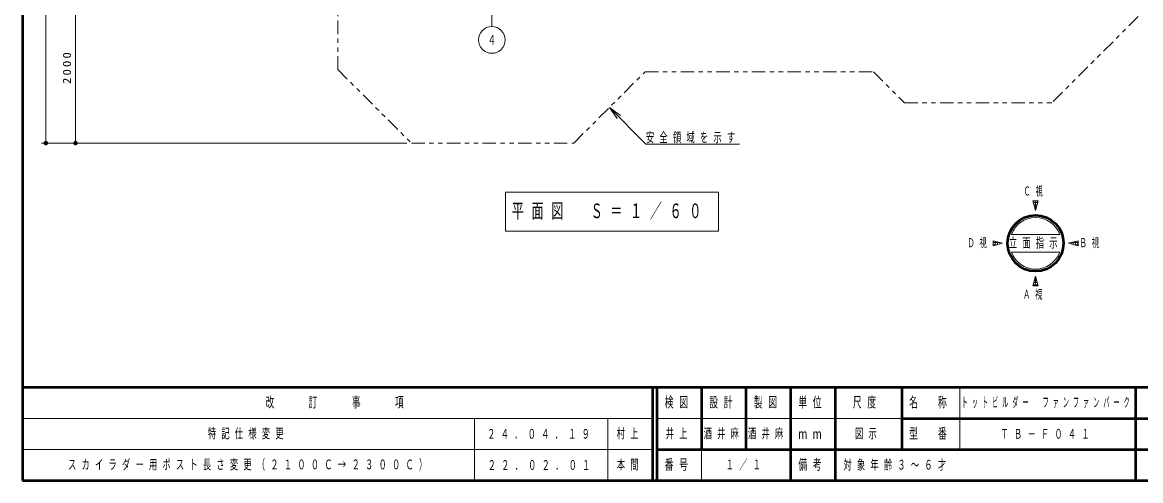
# Model space of a CAD drawing. Units: millimetres on the paper, scale 1:60. Extents: x -385 to 0, y -594 to 267.
# Drawn here: x -385 to -133.9, y 0 to 103 of the extents above; entities that cross this region are included whole.
import ezdxf
from ezdxf.enums import TextEntityAlignment as Align

# ---------------------------------------------------------------- set-up
doc = ezdxf.new("R2010")
doc.units = ezdxf.units.MM
doc.linetypes.add('USER3', pattern=[8, 3, -1, 1, -1, 1, -1])
doc.layers.add('LY_1', color=140, linetype='Continuous', lineweight=50)
doc.styles.add('ＭＳ ゴシック', font='')
doc.styles.get('ＭＳ ゴシック').set_extended_font_data('MS Gothic')

# ---------------------------------------------------------------- blocks, each defined once
blk = doc.blocks.new('filled_dot')
at = {"color": 0, "linetype": 'Continuous', "lineweight": -2, "const_width": 1.25}
blk.add_lwpolyline([(-0.625, 0, 1), (0.625, 0, 1)], format="xyb", close=True, dxfattribs=at)

msp = doc.modelspace()

# ---------------------------------------------------------------- linework, layer by layer
at = {"layer": 'LY_1', "color": 7}
for p, q in [((-385, 267), (-385, 0)), ((-385, 21), (0, 21)), ((-385, 0), (0, 0))]:
    msp.add_line(p, q, dxfattribs=at)
at = {"layer": 'LY_1', "color": 7, "lineweight": 13}
for p, q in [((-379.727, 75.843), (-379.727, 235.296)), ((-373.061, 75.843), (-373.061, 109.176)), ((-279.576, 102.017), (-279.576, 109.176)), ((-251.393, 81.369), (-253.16, 83.844)), ((-253.16, 83.844), (-250.685, 82.076)), ((-253.16, 83.844), (-251.039, 81.723)), ((-253.16, 83.844), (-244.951, 75.635)), ((-298.641, 75.843), (-380.727, 75.843)), ((-298.641, 75.843), (-374.061, 75.843)), ((-244.951, 75.635), (-223.951, 75.635)), ((-276.483, 64.835), (-276.483, 56.035)), ((-228.683, 64.835), (-276.483, 64.835)), ((-228.683, 56.035), (-228.683, 64.835)), ((-156.888, 62.881), (-158.046, 62.881)), ((-157.467, 60.721), (-158.046, 62.881)), ((-158, 62.71), (-158, 62.881)), ((-157.5, 60.844), (-157.5, 62.881)), ((-156.888, 62.881), (-157.467, 60.721)), ((-157, 62.464), (-157, 62.881)), ((-157.944, 62.5), (-156.99, 62.5)), ((-157.81, 62), (-157.124, 62)), ((-157.676, 61.5), (-157.258, 61.5)), ((-157.542, 61), (-157.392, 61)), ((-276.483, 56.035), (-228.683, 56.035)), ((-162.896, 55.335), (-152.038, 55.335)), ((-167.013, 52.757), (-167.013, 53.914)), ((-164.853, 53.335), (-167.013, 53.914)), ((-167.013, 53.5), (-165.467, 53.5)), ((-167.013, 52.757), (-164.853, 53.335)), ((-167.013, 53), (-166.104, 53)), ((-167, 52.76), (-167, 53.911)), ((-166.5, 52.894), (-166.5, 53.777)), ((-166, 53.028), (-166, 53.643)), ((-165.5, 53.162), (-165.5, 53.509)), ((-165, 53.296), (-165, 53.375)), ((-150.082, 53.335), (-147.921, 53.914)), ((-147.921, 52.757), (-150.082, 53.335)), ((-150, 53.314), (-150, 53.357)), ((-149.5, 53.18), (-149.5, 53.491)), ((-149.467, 53.5), (-147.922, 53.5)), ((-149, 53.046), (-149, 53.625)), ((-148.83, 53), (-147.922, 53)), ((-148.5, 52.912), (-148.5, 53.759)), ((-148, 52.778), (-148, 53.893)), ((-147.922, 52.757), (-147.922, 53.914)), ((-162.896, 51.335), (-152.038, 51.335)), ((-158.046, 43.79), (-157.467, 45.95)), ((-157.588, 45.5), (-157.347, 45.5)), ((-157.5, 43.79), (-157.5, 45.827)), ((-157.467, 45.95), (-156.888, 43.79)), ((-158.046, 43.79), (-156.888, 43.79)), ((-158, 43.79), (-158, 43.961)), ((-157.99, 44), (-156.945, 44)), ((-157.856, 44.5), (-157.079, 44.5)), ((-157.722, 45), (-157.213, 45)), ((-157, 43.79), (-157, 44.206)), ((-174.5, 21), (-174.5, 7)), ((-385, 14), (-243.5, 14)), ((-283.5, 14), (-283.5, 0)), ((-253.5, 14), (-253.5, 0)), ((-242.5, 14), (-187.5, 14)), ((-385, 7), (-243.5, 7)), ((-232.5, 7), (-232.5, 0))]:
    msp.add_line(p, q, dxfattribs=at)
at = {"layer": 'LY_1', "color": 7, "linetype": 'USER3', "lineweight": 13}
for p, q in [((-314.151, 92.353), (-314.151, 130.417)), ((-134.418, 104.279), (-153.807, 84.89)), ((-314.151, 92.353), (-297.641, 75.843)), ((-261.162, 75.843), (-245.159, 91.845)), ((-245.159, 91.845), (-193.856, 91.845)), ((-193.856, 91.845), (-186.9, 84.89)), ((-186.9, 84.89), (-153.807, 84.89)), ((-297.641, 75.843), (-261.162, 75.843))]:
    msp.add_line(p, q, dxfattribs=at)
at = {"layer": 'LY_1'}
for p, q in [((-243.5, 21), (-243.5, 0)), ((-242.5, 21), (-242.5, 0)), ((-232.5, 21), (-232.5, 7)), ((-222.5, 21), (-222.5, 7)), ((-212.5, 21), (-212.5, 0)), ((-202.5, 21), (-202.5, 7)), ((-187.5, 21), (-187.5, 7)), ((-135, 21), (-135, 0)), ((-187.5, 14), (-70, 14)), ((-242.5, 7), (0, 7)), ((-202.5, 7), (-202.5, 0))]:
    msp.add_line(p, q, dxfattribs=at)
at = {"layer": 'LY_1', "color": 7, "lineweight": 13}
msp.add_circle((-279.576, 99.017), 3, dxfattribs=at)
at = {"layer": 'LY_1'}
msp.add_circle((-157.467, 53.335), 6.286, dxfattribs=at)
at = {"layer": 'LY_1', "color": 7, "lineweight": 13}
for start, end in [(20.22325, 159.77675), (200.22325, 339.77675)]:
    msp.add_arc((-157.467, 53.335), 5.786, start, end, dxfattribs=at)

# ---------------------------------------------------------------- block references
at = {"layer": 'LY_1', "color": 7, "lineweight": 13, "xscale": 0.4, "yscale": 0.4, "rotation": 90}
for p in [(-379.727, 75.843), (-373.061, 75.843)]:
    msp.add_blockref('filled_dot', p, dxfattribs=at)

# ---------------------------------------------------------------- texts
at = {"layer": 'LY_1', "color": 7, "style": 'ＭＳ ゴシック', "width": 0.6}
msp.add_text('４', height=2.199, dxfattribs=at).set_placement((-279.576, 99.017), align=Align.MIDDLE_CENTER)
at = {"layer": 'LY_1', "color": 7, "insert": (-374.061, 92.933), "char_height": 1.833, "attachment_point": 8, "rotation": 90, "style": 'ＭＳ ゴシック'}
msp.add_mtext('\\T1.33;\\W1.15;2000', dxfattribs=at)
at = {"layer": 'LY_1', "color": 7, "style": 'ＭＳ ゴシック'}
for s, insert, char_height, attachment_point in [('\\T1.64;\\W0.6;安全領域を示す', (-244.951, 75.785), 2.199, 7), ('\\T1.64;\\W0.6;Ｃ視', (-157.467, 64.941), 1.979, 5), ('\\T1.64;\\W0.6;平面図\u3000Ｓ＝１／６０', (-275.083, 60.435), 3.299, 4), ('\\T1.64;\\W0.6;Ｄ視', (-170.073, 53.335), 1.979, 5), ('\\T1.64;\\W0.6;立面指示', (-163.467, 53.335), 2.199, 4), ('\\T1.64;\\W0.6;Ｂ視', (-144.862, 53.335), 1.979, 5), ('\\T1.64;\\W0.6;Ａ視', (-157.567, 41.73), 1.979, 5), ('\\T1.64;\\W0.6;改\u3000\u3000訂\u3000\u3000事\u3000\u3000項', (-314.25, 17.5), 2.346, 5), ('\\T1.64;\\W0.6;検図', (-237.5, 17.5), 2.346, 5), ('\\T1.64;\\W0.6;設計', (-227.5, 17.5), 2.346, 5), ('\\T1.64;\\W0.6;製図', (-217.5, 17.5), 2.346, 5), ('\\T1.64;\\W0.6;単位', (-207.5, 17.5), 2.346, 5), ('\\T1.64;\\W0.6;尺度', (-195.25, 17.5), 2.346, 5), ('\\T1.64;\\W0.6;名\u3000称', (-181, 17.5), 2.346, 5), ('\\T1.64;\\W0.45;トットビルダー\u3000ファンファンパーク', (-154.75, 17.5), 2.199, 5), ('\\T1.64;\\W0.6;特記仕様変更', (-334.25, 10.5), 2.199, 5), ('\\T1.64;\\W0.6;２４．０４．１９', (-268.5, 10.5), 2.199, 5), ('\\T1.64;\\W0.6;村上', (-248.5, 10.5), 2.199, 5), ('\\T1.64;\\W0.6;井上', (-237.5, 10.5), 2.199, 5), ('\\T1.64;\\W0.6;酒井麻', (-232, 10.5), 2.199, 4), ('\\T1.64;\\W0.6;酒井麻', (-217.5, 10.5), 2.199, 5), ('\\T1.64;\\W0.6;ｍｍ', (-207.5, 10.5), 2.346, 5), ('\\T1.64;\\W0.6;図示', (-198, 10.5), 2.199, 4), ('\\T1.64;\\W0.6;型\u3000番', (-181, 10.5), 2.346, 5), ('\\T1.64;\\W0.6;ＴＢ－Ｆ０４１', (-154.75, 10.5), 2.199, 5), ('\\T1.64;\\W0.6;スカイラダー用ポスト長さ変更（２１００Ｃ→２３００Ｃ）', (-374.75, 3.5), 2.199, 4), ('\\T1.64;\\W0.6;本間', (-251.5, 3.5), 2.199, 4), ('\\T1.64;\\W0.6;番号', (-237.5, 3.5), 2.346, 5), ('\\T1.64;\\W0.6;１／１', (-222.5, 3.5), 2.199, 5), ('\\T1.64;\\W0.6;備考', (-207.5, 3.5), 2.346, 5), ('\\T1.64;\\W0.6;２２．０２．０１', (-280.5, 3.5), 2.199, 4), ('\\T1.64;\\W0.6;対象年齢３～６才', (-188.5, 3.449), 2.199, 5)]:
    msp.add_mtext(s, dxfattribs=dict(at, insert=insert, char_height=char_height, attachment_point=attachment_point))

doc.saveas('drawing.dxf')
